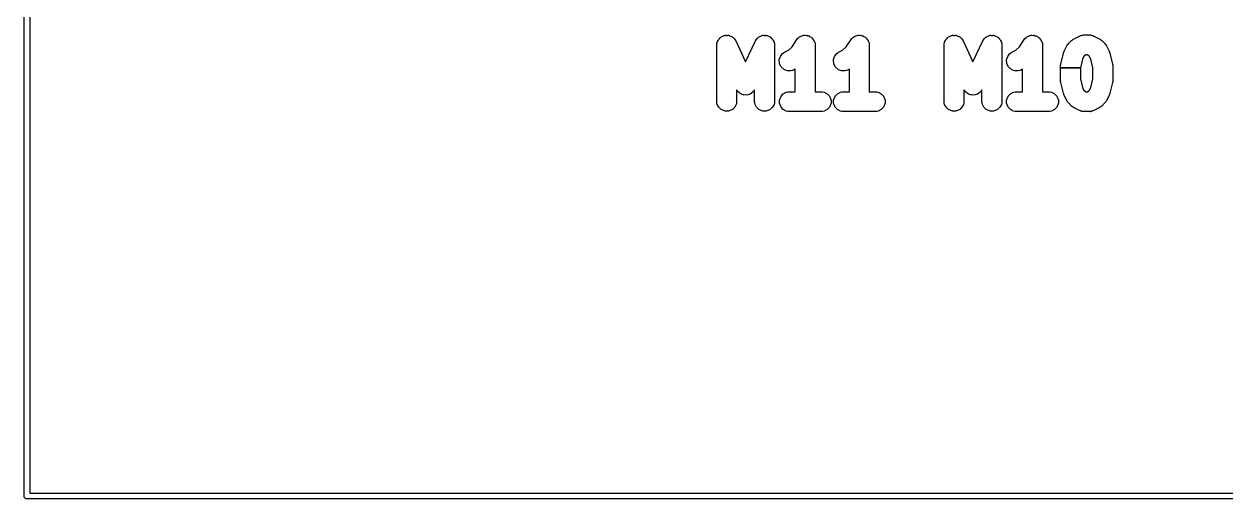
# Model space of a CAD drawing. Header units: millimetres. Extents: x 102.9 to 147, y -135 to -49.9.
# Drawn here: x 102.95 to 124.1, y -135.05 to -126.69 of the extents above; entities that cross this region are included whole.
import ezdxf

# ---------------------------------------------------------------- set-up
doc = ezdxf.new("R2010")
doc.units = ezdxf.units.MM
doc.layers.add('F.Silkscreen', color=41, linetype='CONTINUOUS', true_color=0xf2eda1)

msp = doc.modelspace()

# ---------------------------------------------------------------- linework, layer by layer
at = {"layer": 'F.Silkscreen', "linetype": 'CONTINUOUS'}
for p, q in [((102.95, -135), (102.95, -50)), ((103.05, -50.05), (103.05, -134.95)), ((115.256624, -126.89491), (115.268703, -126.889273)), ((115.268703, -126.889273), (115.277474, -126.888887)), ((115.277474, -126.888887), (115.285585, -126.885528)), ((115.285585, -126.885528), (115.298913, -126.885528)), ((115.298913, -126.885528), (115.298913, -126.887944)), ((115.298913, -126.887944), (115.326494, -126.886731)), ((115.326494, -126.886731), (115.326494, -126.885528)), ((115.326494, -126.885528), (115.342987, -126.885528)), ((115.342987, -126.885528), (115.344031, -126.88596)), ((115.344031, -126.88596), (115.345165, -126.885911)), ((115.345165, -126.885911), (115.345166, -126.885911)), ((115.345166, -126.885911), (115.360668, -126.891548)), ((115.360668, -126.891548), (115.360256, -126.89268)), ((115.360256, -126.89268), (115.385761, -126.903245)), ((115.909473, -126.903246), (115.934981, -126.89268)), ((115.93457, -126.891548), (115.950072, -126.885911)), ((115.934981, -126.89268), (115.93457, -126.891548)), ((115.950072, -126.885911), (115.951205, -126.88596)), ((115.951205, -126.88596), (115.952251, -126.885528)), ((115.952251, -126.885528), (115.968744, -126.885528)), ((115.968744, -126.885528), (115.968744, -126.886731)), ((115.968744, -126.886731), (115.996325, -126.887944)), ((115.996325, -126.887944), (115.996325, -126.885528)), ((115.996325, -126.885528), (116.009653, -126.885528)), ((116.009653, -126.885528), (116.017763, -126.888887)), ((116.017763, -126.888887), (116.026535, -126.889273)), ((116.026535, -126.889273), (116.038614, -126.89491)), ((116.633886, -126.894445), (116.641458, -126.89293)), ((116.641458, -126.89293), (116.642009, -126.895686)), ((116.642009, -126.895686), (116.666537, -126.885528)), ((116.666537, -126.885528), (116.678476, -126.885528)), ((116.678476, -126.885528), (116.690182, -126.883187)), ((116.690182, -126.883187), (116.716218, -126.888337)), ((116.716218, -126.888337), (116.716218, -126.885528)), ((116.716218, -126.885528), (116.723939, -126.885528)), ((116.723939, -126.885528), (116.743977, -126.893828)), ((116.743977, -126.893828), (116.76526, -126.898038)), ((117.586267, -126.894445), (117.593839, -126.89293)), ((117.593839, -126.89293), (117.59439, -126.895686)), ((117.59439, -126.895686), (117.618918, -126.885528)), ((117.618918, -126.885528), (117.630857, -126.885528)), ((117.630857, -126.885528), (117.642563, -126.883187)), ((117.642563, -126.883187), (117.668599, -126.888337)), ((117.668599, -126.888337), (117.668599, -126.885528)), ((117.668599, -126.885528), (117.67632, -126.885528)), ((117.67632, -126.885528), (117.696358, -126.893828)), ((117.696358, -126.893828), (117.717641, -126.898038)), ((119.256624, -126.89491), (119.268703, -126.889273)), ((119.268703, -126.889273), (119.277474, -126.888887)), ((119.277474, -126.888887), (119.285585, -126.885528)), ((119.285585, -126.885528), (119.298913, -126.885528)), ((119.298913, -126.885528), (119.298913, -126.887944)), ((119.298913, -126.887944), (119.326494, -126.886731)), ((119.326494, -126.886731), (119.326494, -126.885528)), ((119.326494, -126.885528), (119.342987, -126.885528)), ((119.342987, -126.885528), (119.344031, -126.88596)), ((119.344031, -126.88596), (119.345165, -126.885911)), ((119.345165, -126.885911), (119.345166, -126.885911)), ((119.345166, -126.885911), (119.360668, -126.891548)), ((119.360668, -126.891548), (119.360256, -126.89268)), ((119.360256, -126.89268), (119.385761, -126.903245)), ((119.909473, -126.903246), (119.934981, -126.89268)), ((119.93457, -126.891548), (119.950072, -126.885911)), ((119.934981, -126.89268), (119.93457, -126.891548)), ((119.950072, -126.885911), (119.951205, -126.88596)), ((119.951205, -126.88596), (119.952251, -126.885528)), ((119.952251, -126.885528), (119.968744, -126.885528)), ((119.968744, -126.885528), (119.968744, -126.886731)), ((119.968744, -126.886731), (119.996325, -126.887944)), ((119.996325, -126.887944), (119.996325, -126.885528)), ((119.996325, -126.885528), (120.009653, -126.885528)), ((120.009653, -126.885528), (120.017763, -126.888887)), ((120.017763, -126.888887), (120.026535, -126.889273)), ((120.026535, -126.889273), (120.038614, -126.89491)), ((120.633886, -126.894445), (120.641458, -126.89293)), ((120.641458, -126.89293), (120.642009, -126.895686)), ((120.642009, -126.895686), (120.666537, -126.885528)), ((120.666537, -126.885528), (120.678476, -126.885528)), ((120.678476, -126.885528), (120.690182, -126.883187)), ((120.690182, -126.883187), (120.716218, -126.888337)), ((120.716218, -126.888337), (120.716218, -126.885528)), ((120.716218, -126.885528), (120.723939, -126.885528)), ((120.723939, -126.885528), (120.743977, -126.893828)), ((120.743977, -126.893828), (120.76526, -126.898038)), ((121.521738, -126.898294), (121.540026, -126.891294)), ((121.540026, -126.891294), (121.543649, -126.890301)), ((121.543649, -126.890301), (121.544006, -126.891605)), ((121.544006, -126.891605), (121.551785, -126.88745)), ((121.551785, -126.88745), (121.560111, -126.885793)), ((121.560111, -126.885793), (121.568276, -126.883558)), ((121.568276, -126.883558), (121.577094, -126.883795)), ((121.576831, -126.882467), (121.580516, -126.881735)), ((121.577094, -126.883795), (121.576831, -126.882467)), ((121.580516, -126.881735), (121.6, -126.879819)), ((121.6, -126.879819), (121.695238, -126.879819)), ((121.695238, -126.879819), (121.714727, -126.881736)), ((121.714727, -126.881736), (121.718411, -126.882468)), ((121.718411, -126.882468), (121.718147, -126.883794)), ((121.718147, -126.883794), (121.726964, -126.883558)), ((121.726964, -126.883558), (121.735138, -126.885796)), ((121.735138, -126.885796), (121.743451, -126.88745)), ((121.743451, -126.88745), (121.751224, -126.891604)), ((121.751224, -126.891604), (121.751582, -126.890299)), ((121.751582, -126.890299), (121.755206, -126.891292)), ((121.755206, -126.891292), (121.7735, -126.898294)), ((115.139286, -127.054819), (115.141207, -127.03531)), ((115.139286, -128.054819), (115.139286, -127.054819)), ((115.141207, -127.03531), (115.146916, -127.006609)), ((115.146916, -127.006609), (115.161817, -126.978729)), ((115.161817, -126.978729), (115.164997, -126.969987)), ((115.164997, -126.969987), (115.168583, -126.96607)), ((115.168583, -126.96607), (115.174281, -126.955411)), ((115.174281, -126.955411), (115.183705, -126.945986)), ((115.183705, -126.945986), (115.185413, -126.947693)), ((115.185413, -126.947693), (115.204065, -126.927327)), ((115.203214, -126.926476), (115.214877, -126.914814)), ((115.204065, -126.927327), (115.203214, -126.926476)), ((115.214877, -126.914814), (115.21592, -126.914381)), ((115.21592, -126.914381), (115.216683, -126.913549)), ((115.216683, -126.913549), (115.23163, -126.906573)), ((115.23163, -126.906573), (115.232139, -126.907664)), ((115.232139, -126.907664), (115.257645, -126.897099)), ((115.257645, -126.897099), (115.256624, -126.89491)), ((115.385761, -126.903245), (115.386588, -126.900974)), ((115.386588, -126.900974), (115.399116, -126.90553)), ((115.399116, -126.90553), (115.408794, -126.912785)), ((115.408794, -126.912785), (115.413698, -126.914817)), ((115.413698, -126.914817), (115.420271, -126.92139)), ((115.420271, -126.92139), (115.445566, -126.940354)), ((115.445566, -126.940354), (115.462877, -126.963949)), ((115.462877, -126.963949), (115.472868, -126.980815)), ((115.472868, -126.980815), (115.647618, -127.35528)), ((115.647618, -127.35528), (115.82237, -126.980813)), ((115.82237, -126.980813), (115.832362, -126.963946)), ((115.832362, -126.963946), (115.849673, -126.940352)), ((115.849673, -126.940352), (115.874973, -126.921383)), ((115.874973, -126.921383), (115.881544, -126.914814)), ((115.881544, -126.914814), (115.886443, -126.912784)), ((115.886443, -126.912784), (115.89612, -126.90553)), ((115.89612, -126.90553), (115.908647, -126.900974)), ((115.908647, -126.900974), (115.909473, -126.903246)), ((116.038614, -126.89491), (116.037591, -126.8971)), ((116.037591, -126.8971), (116.063095, -126.907664)), ((116.063095, -126.907664), (116.063605, -126.906572)), ((116.063605, -126.906572), (116.078553, -126.913548)), ((116.078553, -126.913548), (116.079318, -126.914383)), ((116.079318, -126.914383), (116.080364, -126.914817)), ((116.080364, -126.914817), (116.092026, -126.926479)), ((116.092026, -126.926479), (116.091174, -126.92733)), ((116.091174, -126.92733), (116.109819, -126.947691)), ((116.109819, -126.947691), (116.111529, -126.945982)), ((116.111529, -126.945982), (116.120954, -126.955407)), ((116.120954, -126.955407), (116.126657, -126.966077)), ((116.126657, -126.966077), (116.130243, -126.969993)), ((116.130243, -126.969993), (116.130243, -126.969994)), ((116.130243, -126.969994), (116.133417, -126.978725)), ((116.133417, -126.978725), (116.148322, -127.006609)), ((116.148322, -127.006609), (116.154031, -127.03531)), ((116.154031, -127.03531), (116.155952, -127.054819)), ((116.155952, -127.054819), (116.155952, -128.054819)), ((116.401098, -127.14909), (116.464003, -127.086185)), ((116.464003, -127.086185), (116.549629, -126.957746)), ((116.549629, -126.957746), (116.56205, -126.942579)), ((116.56205, -126.942579), (116.582721, -126.921865)), ((116.582721, -126.921865), (116.595774, -126.914869)), ((116.595774, -126.914869), (116.595833, -126.914811)), ((116.595833, -126.914811), (116.596055, -126.914718)), ((116.596055, -126.914718), (116.633886, -126.894445)), ((116.76526, -126.898038), (116.771685, -126.902321)), ((116.771685, -126.902321), (116.770126, -126.904659)), ((116.770126, -126.904659), (116.79465, -126.914817)), ((116.79465, -126.914817), (116.803092, -126.923259)), ((116.803092, -126.923259), (116.813025, -126.929881)), ((116.813025, -126.929881), (116.827793, -126.951933)), ((116.827793, -126.951933), (116.82978, -126.949947)), ((116.82978, -126.949947), (116.83524, -126.955407)), ((116.83524, -126.955407), (116.855485, -126.993283)), ((116.855485, -126.993283), (116.855613, -126.993474)), ((116.855613, -126.993474), (116.855614, -126.993479)), ((116.855614, -126.993479), (116.855628, -126.993551)), ((116.855628, -126.993551), (116.862608, -127.006609)), ((116.862608, -127.006609), (116.868317, -127.03531)), ((116.868317, -127.03531), (116.870238, -127.054819)), ((116.870238, -127.054819), (116.870238, -127.879819)), ((117.353479, -127.14909), (117.416384, -127.086185)), ((117.416384, -127.086185), (117.50201, -126.957746)), ((117.50201, -126.957746), (117.514431, -126.942579)), ((117.514431, -126.942579), (117.535102, -126.921865)), ((117.535102, -126.921865), (117.548155, -126.914869)), ((117.548155, -126.914869), (117.548214, -126.914811)), ((117.548214, -126.914811), (117.548436, -126.914718)), ((117.548436, -126.914718), (117.586267, -126.894445)), ((117.717641, -126.898038), (117.724066, -126.902321)), ((117.724066, -126.902321), (117.722507, -126.904659)), ((117.722507, -126.904659), (117.747031, -126.914817)), ((117.747031, -126.914817), (117.755473, -126.923259)), ((117.755473, -126.923259), (117.765406, -126.929881)), ((117.765406, -126.929881), (117.780174, -126.951933)), ((117.780174, -126.951933), (117.782161, -126.949947)), ((117.782161, -126.949947), (117.787621, -126.955407)), ((117.787621, -126.955407), (117.807866, -126.993283)), ((117.807866, -126.993283), (117.807994, -126.993474)), ((117.807994, -126.993474), (117.807995, -126.993479)), ((117.807995, -126.993479), (117.808009, -126.993551)), ((117.808009, -126.993551), (117.814989, -127.006609)), ((117.814989, -127.006609), (117.820698, -127.03531)), ((117.820698, -127.03531), (117.822619, -127.054819)), ((117.822619, -127.054819), (117.822619, -127.879819)), ((119.139286, -127.054819), (119.141207, -127.03531)), ((119.139286, -128.054819), (119.139286, -127.054819)), ((119.141207, -127.03531), (119.146916, -127.006609)), ((119.146916, -127.006609), (119.161817, -126.978729)), ((119.161817, -126.978729), (119.164997, -126.969987)), ((119.164997, -126.969987), (119.168583, -126.96607)), ((119.168583, -126.96607), (119.174281, -126.955411)), ((119.174281, -126.955411), (119.183705, -126.945986)), ((119.183705, -126.945986), (119.185413, -126.947693)), ((119.185413, -126.947693), (119.204065, -126.927327)), ((119.203214, -126.926476), (119.214877, -126.914814)), ((119.204065, -126.927327), (119.203214, -126.926476)), ((119.214877, -126.914814), (119.21592, -126.914381)), ((119.21592, -126.914381), (119.216683, -126.913549)), ((119.216683, -126.913549), (119.23163, -126.906573)), ((119.23163, -126.906573), (119.232139, -126.907664)), ((119.232139, -126.907664), (119.257645, -126.897099)), ((119.257645, -126.897099), (119.256624, -126.89491)), ((119.385761, -126.903245), (119.386588, -126.900974)), ((119.386588, -126.900974), (119.399116, -126.90553)), ((119.399116, -126.90553), (119.408794, -126.912785)), ((119.408794, -126.912785), (119.413698, -126.914817)), ((119.413698, -126.914817), (119.420271, -126.92139)), ((119.420271, -126.92139), (119.445566, -126.940354)), ((119.445566, -126.940354), (119.462877, -126.963949)), ((119.462877, -126.963949), (119.472868, -126.980815)), ((119.472868, -126.980815), (119.647618, -127.35528)), ((119.647618, -127.35528), (119.82237, -126.980813)), ((119.82237, -126.980813), (119.832362, -126.963946)), ((119.832362, -126.963946), (119.849673, -126.940352)), ((119.849673, -126.940352), (119.874973, -126.921383)), ((119.874973, -126.921383), (119.881544, -126.914814)), ((119.881544, -126.914814), (119.886443, -126.912784)), ((119.886443, -126.912784), (119.89612, -126.90553)), ((119.89612, -126.90553), (119.908647, -126.900974)), ((119.908647, -126.900974), (119.909473, -126.903246)), ((120.038614, -126.89491), (120.037591, -126.8971)), ((120.037591, -126.8971), (120.063095, -126.907664)), ((120.063095, -126.907664), (120.063605, -126.906572)), ((120.063605, -126.906572), (120.078553, -126.913548)), ((120.078553, -126.913548), (120.079318, -126.914383)), ((120.079318, -126.914383), (120.080364, -126.914817)), ((120.080364, -126.914817), (120.092026, -126.926479)), ((120.092026, -126.926479), (120.091174, -126.92733)), ((120.091174, -126.92733), (120.109819, -126.947691)), ((120.109819, -126.947691), (120.111529, -126.945982)), ((120.111529, -126.945982), (120.120954, -126.955407)), ((120.120954, -126.955407), (120.126657, -126.966077)), ((120.126657, -126.966077), (120.130243, -126.969993)), ((120.130243, -126.969993), (120.130243, -126.969994)), ((120.130243, -126.969994), (120.133417, -126.978725)), ((120.133417, -126.978725), (120.148322, -127.006609)), ((120.148322, -127.006609), (120.154031, -127.03531)), ((120.154031, -127.03531), (120.155952, -127.054819)), ((120.155952, -127.054819), (120.155952, -128.054819)), ((120.401098, -127.14909), (120.464003, -127.086185)), ((120.464003, -127.086185), (120.549629, -126.957746)), ((120.549629, -126.957746), (120.56205, -126.942579)), ((120.56205, -126.942579), (120.582721, -126.921865)), ((120.582721, -126.921865), (120.595774, -126.914869)), ((120.595774, -126.914869), (120.595833, -126.914811)), ((120.595833, -126.914811), (120.596055, -126.914718)), ((120.596055, -126.914718), (120.633886, -126.894445)), ((120.76526, -126.898038), (120.771685, -126.902321)), ((120.771685, -126.902321), (120.770126, -126.904659)), ((120.770126, -126.904659), (120.79465, -126.914817)), ((120.79465, -126.914817), (120.803092, -126.923259)), ((120.803092, -126.923259), (120.813025, -126.929881)), ((120.813025, -126.929881), (120.827793, -126.951933)), ((120.827793, -126.951933), (120.82978, -126.949947)), ((120.82978, -126.949947), (120.83524, -126.955407)), ((120.83524, -126.955407), (120.855485, -126.993283)), ((120.855485, -126.993283), (120.855613, -126.993474)), ((120.855613, -126.993474), (120.855614, -126.993479)), ((120.855614, -126.993479), (120.855628, -126.993551)), ((120.855628, -126.993551), (120.862608, -127.006609)), ((120.862608, -127.006609), (120.868317, -127.03531)), ((120.868317, -127.03531), (120.870238, -127.054819)), ((120.870238, -127.054819), (120.870238, -127.879819)), ((121.252999, -127.167033), (121.300618, -127.071795)), ((121.300618, -127.071795), (121.311059, -127.055208)), ((121.311059, -127.055208), (121.316255, -127.048512)), ((121.316255, -127.048512), (121.320965, -127.041464)), ((121.320965, -127.041464), (121.333399, -127.026313)), ((121.333399, -127.026313), (121.381018, -126.978694)), ((121.381018, -126.978694), (121.396171, -126.966259)), ((121.396171, -126.966259), (121.403215, -126.961551)), ((121.403215, -126.961551), (121.409912, -126.956355)), ((121.409912, -126.956355), (121.4265, -126.945913)), ((121.4265, -126.945913), (121.521738, -126.898294)), ((121.7735, -126.898294), (121.868738, -126.945913)), ((121.868738, -126.945913), (121.885329, -126.956357)), ((121.885329, -126.956357), (121.892027, -126.961555)), ((121.892027, -126.961555), (121.899065, -126.966258)), ((121.899065, -126.966258), (121.91422, -126.978694)), ((121.91422, -126.978694), (121.961839, -127.026313)), ((121.961839, -127.026313), (121.974278, -127.041471)), ((121.974278, -127.041471), (121.978981, -127.04851)), ((121.978981, -127.04851), (121.984174, -127.055201)), ((121.984174, -127.055201), (121.99462, -127.071795)), ((121.99462, -127.071795), (122.042239, -127.167033)), ((116.239844, -127.314228), (116.257996, -127.259771)), ((116.24527, -127.390571), (116.239844, -127.314228)), ((116.257996, -127.259771), (116.291553, -127.212394)), ((116.291553, -127.212394), (116.314671, -127.194452)), ((116.314671, -127.194452), (116.331262, -127.184008)), ((116.331262, -127.184008), (116.401098, -127.14909)), ((117.192225, -127.314228), (117.210377, -127.259771)), ((117.197651, -127.390571), (117.192225, -127.314228)), ((117.210377, -127.259771), (117.243934, -127.212394)), ((117.243934, -127.212394), (117.267052, -127.194452)), ((117.267052, -127.194452), (117.283643, -127.184008)), ((117.283643, -127.184008), (117.353479, -127.14909)), ((120.239844, -127.314228), (120.257996, -127.259771)), ((120.24527, -127.390571), (120.239844, -127.314228)), ((120.257996, -127.259771), (120.291553, -127.212394)), ((120.291553, -127.212394), (120.314671, -127.194452)), ((120.314671, -127.194452), (120.331262, -127.184008)), ((120.331262, -127.184008), (120.401098, -127.14909)), ((121.19213, -127.393327), (121.239749, -127.202851)), ((121.239749, -127.202851), (121.245957, -127.185473)), ((121.245957, -127.185473), (121.245995, -127.185335)), ((121.245995, -127.185335), (121.246168, -127.184881)), ((121.246168, -127.184881), (121.246342, -127.184396)), ((121.246342, -127.184396), (121.246407, -127.184258)), ((121.246407, -127.184258), (121.252999, -127.167033)), ((121.574639, -127.306374), (121.536905, -127.457313)), ((121.600965, -127.253722), (121.574639, -127.306374)), ((121.608426, -127.246262), (121.600965, -127.253722)), ((121.641312, -127.229819), (121.608426, -127.246262)), ((121.653926, -127.229819), (121.641312, -127.229819)), ((121.686812, -127.246262), (121.653926, -127.229819)), ((121.69427, -127.25372), (121.686812, -127.246262)), ((121.720597, -127.306374), (121.69427, -127.25372)), ((121.758333, -127.457315), (121.720597, -127.306374)), ((122.042239, -127.167033), (122.048828, -127.184254)), ((122.048828, -127.184254), (122.048893, -127.184391)), ((122.048893, -127.184391), (122.049066, -127.184875)), ((122.049066, -127.184875), (122.049245, -127.185343)), ((122.049245, -127.185343), (122.049283, -127.185484)), ((122.049283, -127.185484), (122.055489, -127.202851)), ((122.055489, -127.202851), (122.103108, -127.393327)), ((116.270941, -127.441913), (116.24527, -127.390571)), ((116.270942, -127.441914), (116.270941, -127.441913)), ((116.328762, -127.492061), (116.270942, -127.441914)), ((116.383219, -127.510213), (116.328762, -127.492061)), ((116.441253, -127.511793), (116.383219, -127.510213)), ((116.469477, -127.504064), (116.441253, -127.511793)), ((116.487786, -127.497058), (116.469477, -127.504064)), ((116.520238, -127.480832), (116.487786, -127.497058)), ((116.520238, -127.879819), (116.520238, -127.480832)), ((117.223322, -127.441913), (117.197651, -127.390571)), ((117.223323, -127.441914), (117.223322, -127.441913)), ((117.281143, -127.492061), (117.223323, -127.441914)), ((117.3356, -127.510213), (117.281143, -127.492061)), ((117.393634, -127.511793), (117.3356, -127.510213)), ((117.421858, -127.504064), (117.393634, -127.511793)), ((117.440167, -127.497058), (117.421858, -127.504064)), ((117.472619, -127.480832), (117.440167, -127.497058)), ((117.472619, -127.879819), (117.472619, -127.480832)), ((120.270941, -127.441913), (120.24527, -127.390571)), ((120.270942, -127.441914), (120.270941, -127.441913)), ((120.328762, -127.492061), (120.270942, -127.441914)), ((120.383219, -127.510213), (120.328762, -127.492061)), ((120.441253, -127.511793), (120.383219, -127.510213)), ((120.469477, -127.504064), (120.441253, -127.511793)), ((120.487786, -127.497058), (120.469477, -127.504064)), ((120.520238, -127.480832), (120.487786, -127.497058)), ((120.520238, -127.879819), (120.520238, -127.480832)), ((121.186905, -127.435771), (121.188825, -127.416268)), ((121.186905, -127.457313), (121.186905, -127.435771)), ((121.186905, -127.673866), (121.186905, -127.457313)), ((121.186905, -127.457313), (121.536905, -127.457313)), ((121.536905, -127.457313), (121.186905, -127.457313)), ((121.188825, -127.416268), (121.189174, -127.414509)), ((121.189174, -127.414509), (121.189262, -127.412716)), ((121.189262, -127.412716), (121.19213, -127.393327)), ((121.536905, -127.457313), (121.536905, -127.652323)), ((121.758333, -127.652321), (121.758333, -127.457315)), ((122.103108, -127.393327), (122.105976, -127.412727)), ((122.105976, -127.412727), (122.106062, -127.414506)), ((122.106062, -127.414506), (122.106411, -127.416258)), ((122.106411, -127.416258), (122.108333, -127.435771)), ((122.108333, -127.435771), (122.108333, -127.673866)), ((121.188826, -127.693371), (121.186905, -127.673866)), ((121.189174, -127.695123), (121.188826, -127.693371)), ((121.189262, -127.69692), (121.189174, -127.695123)), ((121.19213, -127.71631), (121.189262, -127.69692)), ((121.239749, -127.906786), (121.19213, -127.71631)), ((121.536905, -127.652323), (121.574639, -127.803262)), ((121.720597, -127.803263), (121.758333, -127.652321)), ((122.103108, -127.71631), (122.055489, -127.906786)), ((122.105976, -127.696909), (122.103108, -127.71631)), ((122.106062, -127.695126), (122.105976, -127.696909)), ((122.10641, -127.693381), (122.106062, -127.695126)), ((122.108333, -127.673866), (122.10641, -127.693381)), ((115.499029, -127.859977), (115.489286, -127.843529)), ((115.489286, -127.843529), (115.489286, -128.054819)), ((115.510463, -127.875561), (115.499029, -127.859977)), ((115.515052, -127.872193), (115.510463, -127.875561)), ((115.513568, -127.879794), (115.518618, -127.876087)), ((115.51634, -127.883572), (115.513568, -127.879794)), ((115.518618, -127.876087), (115.515052, -127.872193)), ((115.545483, -127.905419), (115.51634, -127.883572)), ((115.550025, -127.910378), (115.545483, -127.905419)), ((115.551911, -127.911258), (115.550025, -127.910378)), ((115.552263, -127.910502), (115.551911, -127.911258)), ((115.562791, -127.918394), (115.552263, -127.910502)), ((115.582769, -127.925659), (115.562791, -127.918394)), ((115.602036, -127.93465), (115.582769, -127.925659)), ((115.602041, -127.934652), (115.602036, -127.93465)), ((115.614034, -127.935178), (115.602041, -127.934652)), ((115.61344, -127.936812), (115.614034, -127.935178)), ((115.616734, -127.93801), (115.61344, -127.936812)), ((115.61674, -127.938012), (115.616734, -127.93801)), ((115.647626, -127.936653), (115.61674, -127.938012)), ((115.678504, -127.93801), (115.647626, -127.936653)), ((115.681798, -127.936812), (115.678504, -127.93801)), ((115.693203, -127.93465), (115.681203, -127.935177)), ((115.681203, -127.935177), (115.681798, -127.936812)), ((115.712469, -127.925658), (115.693203, -127.93465)), ((115.732445, -127.918395), (115.712469, -127.925658)), ((115.742956, -127.910513), (115.732445, -127.918395)), ((115.743308, -127.911266), (115.742956, -127.910513)), ((115.745195, -127.910386), (115.743308, -127.911266)), ((115.745225, -127.910372), (115.745195, -127.910386)), ((115.749779, -127.905397), (115.745225, -127.910372)), ((115.778908, -127.883558), (115.749779, -127.905397)), ((115.780185, -127.872192), (115.776628, -127.876075)), ((115.776628, -127.876075), (115.781679, -127.87978)), ((115.781679, -127.87978), (115.778908, -127.883558)), ((115.784775, -127.87556), (115.780185, -127.872192)), ((115.796209, -127.859976), (115.784775, -127.87556)), ((115.805952, -127.843529), (115.796209, -127.859976)), ((115.805952, -128.054819), (115.805952, -127.843529)), ((116.269522, -127.955407), (116.310112, -127.914817)), ((116.310112, -127.914817), (116.361314, -127.887449)), ((116.361314, -127.887449), (116.390015, -127.88174)), ((116.390015, -127.88174), (116.409524, -127.879819)), ((116.409524, -127.879819), (116.520238, -127.879819)), ((116.870238, -127.879819), (116.980952, -127.879819)), ((116.980952, -127.879819), (117.000461, -127.88174)), ((117.000461, -127.88174), (117.029162, -127.887449)), ((117.029162, -127.887449), (117.080364, -127.914817)), ((117.080364, -127.914817), (117.120954, -127.955407)), ((117.221903, -127.955407), (117.262493, -127.914817)), ((117.262493, -127.914817), (117.313695, -127.887449)), ((117.313695, -127.887449), (117.342396, -127.88174)), ((117.342396, -127.88174), (117.361905, -127.879819)), ((117.361905, -127.879819), (117.472619, -127.879819)), ((117.822619, -127.879819), (117.933333, -127.879819)), ((117.933333, -127.879819), (117.952842, -127.88174)), ((117.952842, -127.88174), (117.981543, -127.887449)), ((117.981543, -127.887449), (118.032745, -127.914817)), ((118.032745, -127.914817), (118.073335, -127.955407)), ((119.499029, -127.859977), (119.489286, -127.843529)), ((119.489286, -127.843529), (119.489286, -128.054819)), ((119.510463, -127.875561), (119.499029, -127.859977)), ((119.515052, -127.872193), (119.510463, -127.875561)), ((119.513568, -127.879794), (119.518618, -127.876087)), ((119.51634, -127.883572), (119.513568, -127.879794)), ((119.518618, -127.876087), (119.515052, -127.872193)), ((119.545483, -127.905419), (119.51634, -127.883572)), ((119.550025, -127.910378), (119.545483, -127.905419)), ((119.551911, -127.911258), (119.550025, -127.910378)), ((119.552263, -127.910502), (119.551911, -127.911258)), ((119.562791, -127.918394), (119.552263, -127.910502)), ((119.582769, -127.925659), (119.562791, -127.918394)), ((119.602036, -127.93465), (119.582769, -127.925659)), ((119.602041, -127.934652), (119.602036, -127.93465)), ((119.614034, -127.935178), (119.602041, -127.934652)), ((119.61344, -127.936812), (119.614034, -127.935178)), ((119.616734, -127.93801), (119.61344, -127.936812)), ((119.61674, -127.938012), (119.616734, -127.93801)), ((119.647626, -127.936653), (119.61674, -127.938012)), ((119.678504, -127.93801), (119.647626, -127.936653)), ((119.681798, -127.936812), (119.678504, -127.93801)), ((119.693203, -127.93465), (119.681203, -127.935177)), ((119.681203, -127.935177), (119.681798, -127.936812)), ((119.712469, -127.925658), (119.693203, -127.93465)), ((119.732445, -127.918395), (119.712469, -127.925658)), ((119.742956, -127.910513), (119.732445, -127.918395)), ((119.743308, -127.911266), (119.742956, -127.910513)), ((119.745195, -127.910386), (119.743308, -127.911266)), ((119.745225, -127.910372), (119.745195, -127.910386)), ((119.749779, -127.905397), (119.745225, -127.910372)), ((119.778908, -127.883558), (119.749779, -127.905397)), ((119.780185, -127.872192), (119.776628, -127.876075)), ((119.776628, -127.876075), (119.781679, -127.87978)), ((119.781679, -127.87978), (119.778908, -127.883558)), ((119.784775, -127.87556), (119.780185, -127.872192)), ((119.796209, -127.859976), (119.784775, -127.87556)), ((119.805952, -127.843529), (119.796209, -127.859976)), ((119.805952, -128.054819), (119.805952, -127.843529)), ((120.269522, -127.955407), (120.310112, -127.914817)), ((120.310112, -127.914817), (120.361314, -127.887449)), ((120.361314, -127.887449), (120.390015, -127.88174)), ((120.390015, -127.88174), (120.409524, -127.879819)), ((120.409524, -127.879819), (120.520238, -127.879819)), ((120.870238, -127.879819), (120.980952, -127.879819)), ((120.980952, -127.879819), (121.000461, -127.88174)), ((121.000461, -127.88174), (121.029162, -127.887449)), ((121.029162, -127.887449), (121.080364, -127.914817)), ((121.080364, -127.914817), (121.120954, -127.955407)), ((121.245955, -127.924158), (121.239749, -127.906786)), ((121.245994, -127.924299), (121.245955, -127.924158)), ((121.246169, -127.924758), (121.245994, -127.924299)), ((121.246344, -127.925246), (121.246169, -127.924758)), ((121.246409, -127.925384), (121.246344, -127.925246)), ((121.252999, -127.942604), (121.246409, -127.925384)), ((121.300618, -128.037842), (121.252999, -127.942604)), ((121.574639, -127.803262), (121.600966, -127.855915)), ((121.600966, -127.855915), (121.608426, -127.863376)), ((121.608426, -127.863376), (121.641312, -127.879819)), ((121.641312, -127.879819), (121.653927, -127.879819)), ((121.653927, -127.879819), (121.686809, -127.863377)), ((121.686809, -127.863377), (121.69427, -127.855915)), ((121.69427, -127.855915), (121.720597, -127.803263)), ((122.042239, -127.942604), (121.99462, -128.037842)), ((122.048826, -127.925388), (122.042239, -127.942604)), ((122.048891, -127.925251), (122.048826, -127.925388)), ((122.049064, -127.924764), (122.048891, -127.925251)), ((122.049246, -127.924291), (122.049064, -127.924764)), ((122.049285, -127.924147), (122.049246, -127.924291)), ((122.055489, -127.906786), (122.049285, -127.924147)), ((115.141207, -128.074328), (115.139286, -128.054819)), ((115.146916, -128.103029), (115.141207, -128.074328)), ((115.174284, -128.154231), (115.146916, -128.103029)), ((115.214874, -128.194821), (115.174284, -128.154231)), ((115.454288, -128.154231), (115.413698, -128.194821)), ((115.481656, -128.103029), (115.454288, -128.154231)), ((115.487365, -128.074328), (115.481656, -128.103029)), ((115.489286, -128.054819), (115.487365, -128.074328)), ((115.807873, -128.074328), (115.805952, -128.054819)), ((115.813582, -128.103029), (115.807873, -128.074328)), ((115.84095, -128.154231), (115.813582, -128.103029)), ((115.88154, -128.194821), (115.84095, -128.154231)), ((116.120954, -128.154231), (116.080364, -128.194821)), ((116.148322, -128.103029), (116.120954, -128.154231)), ((116.154031, -128.074328), (116.148322, -128.103029)), ((116.155952, -128.054819), (116.154031, -128.074328)), ((116.240233, -128.026118), (116.269522, -127.955407)), ((116.240233, -128.08352), (116.240233, -128.026118)), ((116.269522, -128.154231), (116.240233, -128.08352)), ((116.310112, -128.194821), (116.269522, -128.154231)), ((117.120954, -128.154231), (117.080364, -128.194821)), ((117.120954, -127.955407), (117.150243, -128.026118)), ((117.150243, -128.08352), (117.120954, -128.154231)), ((117.150243, -128.026118), (117.150243, -128.08352)), ((117.192614, -128.026118), (117.221903, -127.955407)), ((117.192614, -128.08352), (117.192614, -128.026118)), ((117.221903, -128.154231), (117.192614, -128.08352)), ((117.262493, -128.194821), (117.221903, -128.154231)), ((118.073335, -128.154231), (118.032745, -128.194821)), ((118.073335, -127.955407), (118.102624, -128.026118)), ((118.102624, -128.08352), (118.073335, -128.154231)), ((118.102624, -128.026118), (118.102624, -128.08352)), ((119.141207, -128.074328), (119.139286, -128.054819)), ((119.146916, -128.103029), (119.141207, -128.074328)), ((119.174284, -128.154231), (119.146916, -128.103029)), ((119.214874, -128.194821), (119.174284, -128.154231)), ((119.454288, -128.154231), (119.413698, -128.194821)), ((119.481656, -128.103029), (119.454288, -128.154231)), ((119.487365, -128.074328), (119.481656, -128.103029)), ((119.489286, -128.054819), (119.487365, -128.074328)), ((119.807873, -128.074328), (119.805952, -128.054819)), ((119.813582, -128.103029), (119.807873, -128.074328)), ((119.84095, -128.154231), (119.813582, -128.103029)), ((119.88154, -128.194821), (119.84095, -128.154231)), ((120.120954, -128.154231), (120.080364, -128.194821)), ((120.148322, -128.103029), (120.120954, -128.154231)), ((120.154031, -128.074328), (120.148322, -128.103029)), ((120.155952, -128.054819), (120.154031, -128.074328)), ((120.240233, -128.026118), (120.269522, -127.955407)), ((120.240233, -128.08352), (120.240233, -128.026118)), ((120.269522, -128.154231), (120.240233, -128.08352)), ((120.310112, -128.194821), (120.269522, -128.154231)), ((121.120954, -128.154231), (121.080364, -128.194821)), ((121.120954, -127.955407), (121.150243, -128.026118)), ((121.150243, -128.08352), (121.120954, -128.154231)), ((121.150243, -128.026118), (121.150243, -128.08352)), ((121.31106, -128.054431), (121.300618, -128.037842)), ((121.316258, -128.061129), (121.31106, -128.054431)), ((121.320963, -128.06817), (121.316258, -128.061129)), ((121.333398, -128.083322), (121.320963, -128.06817)), ((121.381017, -128.130942), (121.333398, -128.083322)), ((121.396172, -128.143379), (121.381017, -128.130942)), ((121.403207, -128.148079), (121.396172, -128.143379)), ((121.409909, -128.153281), (121.403207, -128.148079)), ((121.4265, -128.163725), (121.409909, -128.153281)), ((121.885333, -128.153278), (121.868738, -128.163725)), ((121.892022, -128.148085), (121.885333, -128.153278)), ((121.899064, -128.143381), (121.892022, -128.148085)), ((121.914221, -128.130942), (121.899064, -128.143381)), ((121.961839, -128.083323), (121.914221, -128.130942)), ((121.974279, -128.068164), (121.961839, -128.083323)), ((121.978982, -128.061123), (121.974279, -128.068164)), ((121.984172, -128.054438), (121.978982, -128.061123)), ((121.99462, -128.037842), (121.984172, -128.054438)), ((115.285585, -128.22411), (115.214874, -128.194821)), ((115.342987, -128.22411), (115.285585, -128.22411)), ((115.413698, -128.194821), (115.342987, -128.22411)), ((115.952251, -128.22411), (115.88154, -128.194821)), ((116.009653, -128.22411), (115.952251, -128.22411)), ((116.080364, -128.194821), (116.009653, -128.22411)), ((116.361314, -128.222189), (116.310112, -128.194821)), ((116.390015, -128.227898), (116.361314, -128.222189)), ((116.409524, -128.229819), (116.390015, -128.227898)), ((116.980952, -128.229819), (116.409524, -128.229819)), ((117.000461, -128.227898), (116.980952, -128.229819)), ((117.029162, -128.222189), (117.000461, -128.227898)), ((117.080364, -128.194821), (117.029162, -128.222189)), ((117.313695, -128.222189), (117.262493, -128.194821)), ((117.342396, -128.227898), (117.313695, -128.222189)), ((117.361905, -128.229819), (117.342396, -128.227898)), ((117.933333, -128.229819), (117.361905, -128.229819)), ((117.952842, -128.227898), (117.933333, -128.229819)), ((117.981543, -128.222189), (117.952842, -128.227898)), ((118.032745, -128.194821), (117.981543, -128.222189)), ((119.285585, -128.22411), (119.214874, -128.194821)), ((119.342987, -128.22411), (119.285585, -128.22411)), ((119.413698, -128.194821), (119.342987, -128.22411)), ((119.952251, -128.22411), (119.88154, -128.194821)), ((120.009653, -128.22411), (119.952251, -128.22411)), ((120.080364, -128.194821), (120.009653, -128.22411)), ((120.361314, -128.222189), (120.310112, -128.194821)), ((120.390015, -128.227898), (120.361314, -128.222189)), ((120.409524, -128.229819), (120.390015, -128.227898)), ((120.980952, -128.229819), (120.409524, -128.229819)), ((121.000461, -128.227898), (120.980952, -128.229819)), ((121.029162, -128.222189), (121.000461, -128.227898)), ((121.080364, -128.194821), (121.029162, -128.222189)), ((121.521738, -128.211344), (121.4265, -128.163725)), ((121.54005, -128.218351), (121.521738, -128.211344)), ((121.543673, -128.219343), (121.54005, -128.218351)), ((121.544029, -128.218039), (121.543673, -128.219343)), ((121.551793, -128.222189), (121.544029, -128.218039)), ((121.560101, -128.223841), (121.551793, -128.222189)), ((121.568268, -128.226078), (121.560101, -128.223841)), ((121.577069, -128.225838), (121.568268, -128.226078)), ((121.576806, -128.227164), (121.577069, -128.225838)), ((121.580491, -128.227897), (121.576806, -128.227164)), ((121.6, -128.229819), (121.580491, -128.227897)), ((121.695238, -128.229819), (121.6, -128.229819)), ((121.714752, -128.227896), (121.695238, -128.229819)), ((121.718436, -128.227163), (121.714752, -128.227896)), ((121.726972, -128.226078), (121.718172, -128.225839)), ((121.718172, -128.225839), (121.718436, -128.227163)), ((121.735148, -128.223838), (121.726972, -128.226078)), ((121.743443, -128.222189), (121.735148, -128.223838)), ((121.7512, -128.218041), (121.743443, -128.222189)), ((121.751557, -128.219345), (121.7512, -128.218041)), ((121.755181, -128.218353), (121.751557, -128.219345)), ((121.7735, -128.211344), (121.755181, -128.218353)), ((121.868738, -128.163725), (121.7735, -128.211344)), ((102.953806, -135.019134), (102.95, -135)), ((102.980866, -135.046194), (102.953806, -135.019134)), ((103, -135.05), (102.980866, -135.046194)), ((147, -135.05), (103, -135.05)), ((103.05, -134.95), (146.95, -134.95))]:
    msp.add_line(p, q, dxfattribs=at)

doc.saveas('drawing.dxf')
